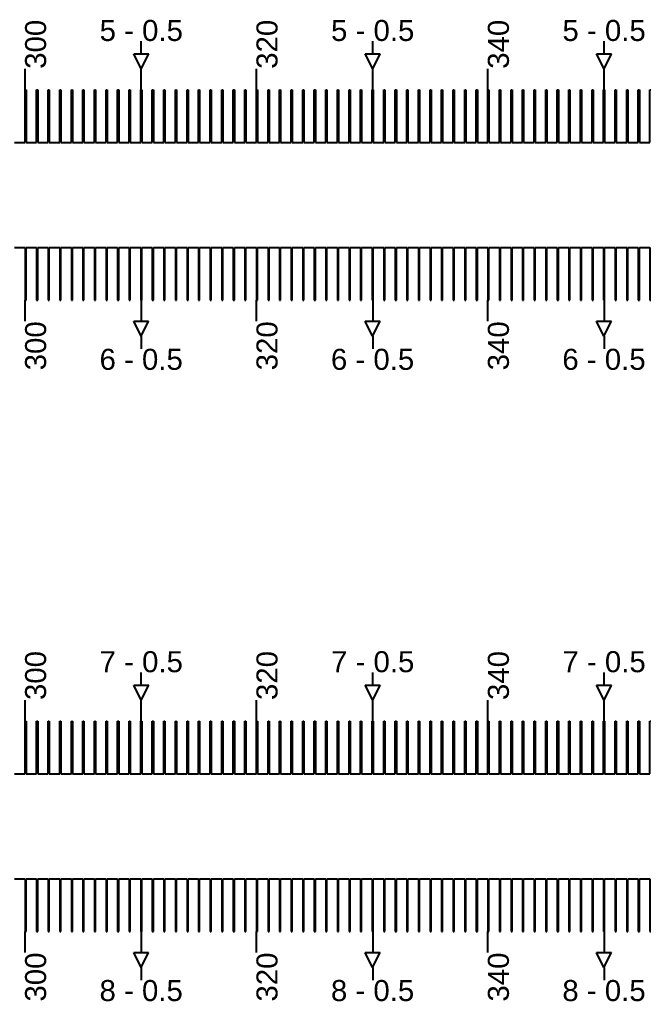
# Model space of a CAD drawing. Extents: x -119394 to 128420, y 74496 to 185496.
# Drawn here: x 42627.7 to 42927.5, y 112262.7 to 112729.2 of the extents above; entities that cross this region are included whole.
import ezdxf

# ---------------------------------------------------------------- set-up
doc = ezdxf.new("R2010")
doc.units = 13
doc.layers.add('CL - Label-1', color=120, linetype='Continuous')
doc.layers.add('CL - Label-2', color=132, linetype='Continuous')
doc.layers.add('CL - Sub-Micro', color=7, linetype='Continuous', true_color=0x47d1ff)
doc.styles.get("Standard").update_dxf_attribs({"font": 'arial.ttf'})

msp = doc.modelspace()

# ---------------------------------------------------------------- linework, layer by layer
for p, q in [((42685.54, 112712.94), (42685.54, 112718.94)), ((42795.54, 112712.94), (42795.54, 112718.94)), ((42905.54, 112712.94), (42905.54, 112718.94)), ((42630.29, 112695.86), (42630.29, 112705.86)), ((42685.54, 112695.86), (42685.54, 112705.86)), ((42740.29, 112695.86), (42740.29, 112705.86)), ((42795.54, 112695.86), (42795.54, 112705.86)), ((42850.29, 112695.86), (42850.29, 112705.86)), ((42905.54, 112695.86), (42905.54, 112705.86)), ((42630.29, 112585.86), (42630.29, 112595.86)), ((42685.54, 112595.86), (42685.54, 112585.86)), ((42740.29, 112585.86), (42740.29, 112595.86)), ((42795.54, 112595.86), (42795.54, 112585.86)), ((42850.29, 112585.86), (42850.29, 112595.86)), ((42905.54, 112595.86), (42905.54, 112585.86)), ((42685.54, 112578.79), (42685.54, 112572.79)), ((42795.54, 112578.79), (42795.54, 112572.79)), ((42905.54, 112578.79), (42905.54, 112572.79)), ((42685.54, 112412.94), (42685.54, 112418.94)), ((42795.54, 112412.94), (42795.54, 112418.94)), ((42905.54, 112412.94), (42905.54, 112418.94)), ((42630.29, 112395.86), (42630.29, 112405.86)), ((42685.54, 112395.86), (42685.54, 112405.86)), ((42740.29, 112395.86), (42740.29, 112405.86)), ((42795.54, 112395.86), (42795.54, 112405.86)), ((42850.29, 112395.86), (42850.29, 112405.86)), ((42905.54, 112395.86), (42905.54, 112405.86)), ((42630.29, 112285.86), (42630.29, 112295.86)), ((42685.54, 112295.86), (42685.54, 112285.86)), ((42740.29, 112285.86), (42740.29, 112295.86)), ((42795.54, 112295.86), (42795.54, 112285.86)), ((42850.29, 112285.86), (42850.29, 112295.86)), ((42905.54, 112295.86), (42905.54, 112285.86)), ((42685.54, 112278.79), (42685.54, 112272.79)), ((42795.54, 112278.79), (42795.54, 112272.79)), ((42905.54, 112278.79), (42905.54, 112272.79))]:
    msp.add_line(p, q)
at = {"layer": 'CL - Label-2'}
for p, q in [((42685.54, 112705.86), (42682, 112712.96)), ((42682, 112712.96), (42689.07, 112712.96)), ((42685.54, 112705.86), (42689.07, 112712.96)), ((42795.54, 112705.86), (42792, 112712.96)), ((42792, 112712.96), (42799.07, 112712.96)), ((42795.54, 112705.86), (42799.07, 112712.96)), ((42905.54, 112705.86), (42902, 112712.96)), ((42902, 112712.96), (42909.07, 112712.96)), ((42905.54, 112705.86), (42909.07, 112712.96)), ((42685.49, 112578.79), (42681.95, 112585.89)), ((42681.95, 112585.89), (42689.02, 112585.89)), ((42685.49, 112578.79), (42689.02, 112585.89)), ((42795.49, 112578.79), (42791.95, 112585.89)), ((42791.95, 112585.89), (42799.02, 112585.89)), ((42795.49, 112578.79), (42799.02, 112585.89)), ((42905.49, 112578.79), (42901.95, 112585.89)), ((42901.95, 112585.89), (42909.02, 112585.89)), ((42905.49, 112578.79), (42909.02, 112585.89)), ((42685.54, 112405.86), (42682, 112412.96)), ((42682, 112412.96), (42689.07, 112412.96)), ((42685.54, 112405.86), (42689.07, 112412.96)), ((42795.54, 112405.86), (42792, 112412.96)), ((42792, 112412.96), (42799.07, 112412.96)), ((42795.54, 112405.86), (42799.07, 112412.96)), ((42905.54, 112405.86), (42902, 112412.96)), ((42902, 112412.96), (42909.07, 112412.96)), ((42905.54, 112405.86), (42909.07, 112412.96)), ((42685.49, 112278.79), (42681.95, 112285.89)), ((42681.95, 112285.89), (42689.02, 112285.89)), ((42685.49, 112278.79), (42689.02, 112285.89)), ((42795.49, 112278.79), (42791.95, 112285.89)), ((42791.95, 112285.89), (42799.02, 112285.89)), ((42795.49, 112278.79), (42799.02, 112285.89)), ((42905.49, 112278.79), (42901.95, 112285.89)), ((42901.95, 112285.89), (42909.02, 112285.89)), ((42905.49, 112278.79), (42909.02, 112285.89))]:
    msp.add_line(p, q, dxfattribs=at)
at = {"layer": 'CL - Sub-Micro'}
for p, q in [((42630.29, 112670.86), (42630.29, 112695.86)), ((42630.29, 112695.86), (42630.79, 112695.86)), ((42630.79, 112695.86), (42630.79, 112670.86)), ((42635.79, 112670.86), (42635.79, 112695.86)), ((42635.79, 112695.86), (42636.29, 112695.86)), ((42636.29, 112695.86), (42636.29, 112670.86)), ((42641.29, 112670.86), (42641.29, 112695.86)), ((42641.29, 112695.86), (42641.79, 112695.86)), ((42641.79, 112695.86), (42641.79, 112670.86)), ((42646.79, 112670.86), (42646.79, 112695.86)), ((42646.79, 112695.86), (42647.29, 112695.86)), ((42647.29, 112695.86), (42647.29, 112670.86)), ((42652.29, 112670.86), (42652.29, 112695.86)), ((42652.29, 112695.86), (42652.79, 112695.86)), ((42652.79, 112695.86), (42652.79, 112670.86)), ((42657.79, 112670.86), (42657.79, 112695.86)), ((42657.79, 112695.86), (42658.29, 112695.86)), ((42658.29, 112695.86), (42658.29, 112670.86)), ((42663.29, 112670.86), (42663.29, 112695.86)), ((42663.29, 112695.86), (42663.79, 112695.86)), ((42663.79, 112695.86), (42663.79, 112670.86)), ((42668.79, 112670.86), (42668.79, 112695.86)), ((42668.79, 112695.86), (42669.29, 112695.86)), ((42669.29, 112695.86), (42669.29, 112670.86)), ((42674.29, 112670.86), (42674.29, 112695.86)), ((42674.29, 112695.86), (42674.79, 112695.86)), ((42674.79, 112695.86), (42674.79, 112670.86)), ((42679.79, 112670.86), (42679.79, 112695.86)), ((42679.79, 112695.86), (42680.29, 112695.86)), ((42680.29, 112695.86), (42680.29, 112670.86)), ((42685.29, 112670.86), (42685.29, 112695.86)), ((42685.29, 112695.86), (42685.79, 112695.86)), ((42685.79, 112695.86), (42685.79, 112670.86)), ((42690.79, 112670.86), (42690.79, 112695.86)), ((42690.79, 112695.86), (42691.29, 112695.86)), ((42691.29, 112695.86), (42691.29, 112670.86)), ((42696.29, 112670.86), (42696.29, 112695.86)), ((42696.29, 112695.86), (42696.79, 112695.86)), ((42696.79, 112695.86), (42696.79, 112670.86)), ((42701.79, 112670.86), (42701.79, 112695.86)), ((42701.79, 112695.86), (42702.29, 112695.86)), ((42702.29, 112695.86), (42702.29, 112670.86)), ((42707.29, 112670.86), (42707.29, 112695.86)), ((42707.29, 112695.86), (42707.79, 112695.86)), ((42707.79, 112695.86), (42707.79, 112670.86)), ((42712.79, 112670.86), (42712.79, 112695.86)), ((42712.79, 112695.86), (42713.29, 112695.86)), ((42713.29, 112695.86), (42713.29, 112670.86)), ((42718.29, 112670.86), (42718.29, 112695.86)), ((42718.29, 112695.86), (42718.79, 112695.86)), ((42718.79, 112695.86), (42718.79, 112670.86)), ((42723.79, 112670.86), (42723.79, 112695.86)), ((42723.79, 112695.86), (42724.29, 112695.86)), ((42724.29, 112695.86), (42724.29, 112670.86)), ((42729.29, 112670.86), (42729.29, 112695.86)), ((42729.29, 112695.86), (42729.79, 112695.86)), ((42729.79, 112695.86), (42729.79, 112670.86)), ((42734.79, 112670.86), (42734.79, 112695.86)), ((42734.79, 112695.86), (42735.29, 112695.86)), ((42735.29, 112695.86), (42735.29, 112670.86)), ((42740.29, 112670.86), (42740.29, 112695.86)), ((42740.29, 112695.86), (42740.79, 112695.86)), ((42740.79, 112695.86), (42740.79, 112670.86)), ((42745.79, 112670.86), (42745.79, 112695.86)), ((42745.79, 112695.86), (42746.29, 112695.86)), ((42746.29, 112695.86), (42746.29, 112670.86)), ((42751.29, 112670.86), (42751.29, 112695.86)), ((42751.29, 112695.86), (42751.79, 112695.86)), ((42751.79, 112695.86), (42751.79, 112670.86)), ((42756.79, 112670.86), (42756.79, 112695.86)), ((42756.79, 112695.86), (42757.29, 112695.86)), ((42757.29, 112695.86), (42757.29, 112670.86)), ((42762.29, 112670.86), (42762.29, 112695.86)), ((42762.29, 112695.86), (42762.79, 112695.86)), ((42762.79, 112695.86), (42762.79, 112670.86)), ((42767.79, 112670.86), (42767.79, 112695.86)), ((42767.79, 112695.86), (42768.29, 112695.86)), ((42768.29, 112695.86), (42768.29, 112670.86)), ((42773.29, 112670.86), (42773.29, 112695.86)), ((42773.29, 112695.86), (42773.79, 112695.86)), ((42773.79, 112695.86), (42773.79, 112670.86)), ((42778.79, 112670.86), (42778.79, 112695.86)), ((42778.79, 112695.86), (42779.29, 112695.86)), ((42779.29, 112695.86), (42779.29, 112670.86)), ((42784.29, 112670.86), (42784.29, 112695.86)), ((42784.29, 112695.86), (42784.79, 112695.86)), ((42784.79, 112695.86), (42784.79, 112670.86)), ((42789.79, 112670.86), (42789.79, 112695.86)), ((42789.79, 112695.86), (42790.29, 112695.86)), ((42790.29, 112695.86), (42790.29, 112670.86)), ((42795.29, 112670.86), (42795.29, 112695.86)), ((42795.29, 112695.86), (42795.79, 112695.86)), ((42795.79, 112695.86), (42795.79, 112670.86)), ((42800.79, 112670.86), (42800.79, 112695.86)), ((42800.79, 112695.86), (42801.29, 112695.86)), ((42801.29, 112695.86), (42801.29, 112670.86)), ((42806.29, 112670.86), (42806.29, 112695.86)), ((42806.29, 112695.86), (42806.79, 112695.86)), ((42806.79, 112695.86), (42806.79, 112670.86)), ((42811.79, 112670.86), (42811.79, 112695.86)), ((42811.79, 112695.86), (42812.29, 112695.86)), ((42812.29, 112695.86), (42812.29, 112670.86)), ((42817.29, 112670.86), (42817.29, 112695.86)), ((42817.29, 112695.86), (42817.79, 112695.86)), ((42817.79, 112695.86), (42817.79, 112670.86)), ((42822.79, 112670.86), (42822.79, 112695.86)), ((42822.79, 112695.86), (42823.29, 112695.86)), ((42823.29, 112695.86), (42823.29, 112670.86)), ((42828.29, 112670.86), (42828.29, 112695.86)), ((42828.29, 112695.86), (42828.79, 112695.86)), ((42828.79, 112695.86), (42828.79, 112670.86)), ((42833.79, 112670.86), (42833.79, 112695.86)), ((42833.79, 112695.86), (42834.29, 112695.86)), ((42834.29, 112695.86), (42834.29, 112670.86)), ((42839.29, 112670.86), (42839.29, 112695.86)), ((42839.29, 112695.86), (42839.79, 112695.86)), ((42839.79, 112695.86), (42839.79, 112670.86)), ((42844.79, 112670.86), (42844.79, 112695.86)), ((42844.79, 112695.86), (42845.29, 112695.86)), ((42845.29, 112695.86), (42845.29, 112670.86)), ((42850.29, 112670.86), (42850.29, 112695.86)), ((42850.29, 112695.86), (42850.79, 112695.86)), ((42850.79, 112695.86), (42850.79, 112670.86)), ((42855.79, 112670.86), (42855.79, 112695.86)), ((42855.79, 112695.86), (42856.29, 112695.86)), ((42856.29, 112695.86), (42856.29, 112670.86)), ((42861.29, 112670.86), (42861.29, 112695.86)), ((42861.29, 112695.86), (42861.79, 112695.86)), ((42861.79, 112695.86), (42861.79, 112670.86)), ((42866.79, 112670.86), (42866.79, 112695.86)), ((42866.79, 112695.86), (42867.29, 112695.86)), ((42867.29, 112695.86), (42867.29, 112670.86)), ((42872.29, 112670.86), (42872.29, 112695.86)), ((42872.29, 112695.86), (42872.79, 112695.86)), ((42872.79, 112695.86), (42872.79, 112670.86)), ((42877.79, 112670.86), (42877.79, 112695.86)), ((42877.79, 112695.86), (42878.29, 112695.86)), ((42878.29, 112695.86), (42878.29, 112670.86)), ((42883.29, 112670.86), (42883.29, 112695.86)), ((42883.29, 112695.86), (42883.79, 112695.86)), ((42883.79, 112695.86), (42883.79, 112670.86)), ((42888.79, 112670.86), (42888.79, 112695.86)), ((42888.79, 112695.86), (42889.29, 112695.86)), ((42889.29, 112695.86), (42889.29, 112670.86)), ((42894.29, 112670.86), (42894.29, 112695.86)), ((42894.29, 112695.86), (42894.79, 112695.86)), ((42894.79, 112695.86), (42894.79, 112670.86)), ((42899.79, 112670.86), (42899.79, 112695.86)), ((42899.79, 112695.86), (42900.29, 112695.86)), ((42900.29, 112695.86), (42900.29, 112670.86)), ((42905.29, 112670.86), (42905.29, 112695.86)), ((42905.29, 112695.86), (42905.79, 112695.86)), ((42905.79, 112695.86), (42905.79, 112670.86)), ((42910.79, 112670.86), (42910.79, 112695.86)), ((42910.79, 112695.86), (42911.29, 112695.86)), ((42911.29, 112695.86), (42911.29, 112670.86)), ((42916.29, 112670.86), (42916.29, 112695.86)), ((42916.29, 112695.86), (42916.79, 112695.86)), ((42916.79, 112695.86), (42916.79, 112670.86)), ((42921.79, 112670.86), (42921.79, 112695.86)), ((42921.79, 112695.86), (42922.29, 112695.86)), ((42922.29, 112695.86), (42922.29, 112670.86)), ((42927.29, 112670.86), (42927.29, 112695.86)), ((42927.29, 112695.86), (42927.79, 112695.86)), ((42625.29, 112670.86), (42630.29, 112670.86)), ((42630.79, 112670.86), (42635.79, 112670.86)), ((42636.29, 112670.86), (42641.29, 112670.86)), ((42641.79, 112670.86), (42646.79, 112670.86)), ((42647.29, 112670.86), (42652.29, 112670.86)), ((42652.79, 112670.86), (42657.79, 112670.86)), ((42658.29, 112670.86), (42663.29, 112670.86)), ((42663.79, 112670.86), (42668.79, 112670.86)), ((42669.29, 112670.86), (42674.29, 112670.86)), ((42674.79, 112670.86), (42679.79, 112670.86)), ((42680.29, 112670.86), (42685.29, 112670.86)), ((42685.79, 112670.86), (42690.79, 112670.86)), ((42691.29, 112670.86), (42696.29, 112670.86)), ((42696.79, 112670.86), (42701.79, 112670.86)), ((42702.29, 112670.86), (42707.29, 112670.86)), ((42707.79, 112670.86), (42712.79, 112670.86)), ((42713.29, 112670.86), (42718.29, 112670.86)), ((42718.79, 112670.86), (42723.79, 112670.86)), ((42724.29, 112670.86), (42729.29, 112670.86)), ((42729.79, 112670.86), (42734.79, 112670.86)), ((42735.29, 112670.86), (42740.29, 112670.86)), ((42740.79, 112670.86), (42745.79, 112670.86)), ((42746.29, 112670.86), (42751.29, 112670.86)), ((42751.79, 112670.86), (42756.79, 112670.86)), ((42757.29, 112670.86), (42762.29, 112670.86)), ((42762.79, 112670.86), (42767.79, 112670.86)), ((42768.29, 112670.86), (42773.29, 112670.86)), ((42773.79, 112670.86), (42778.79, 112670.86)), ((42779.29, 112670.86), (42784.29, 112670.86)), ((42784.79, 112670.86), (42789.79, 112670.86)), ((42790.29, 112670.86), (42795.29, 112670.86)), ((42795.79, 112670.86), (42800.79, 112670.86)), ((42801.29, 112670.86), (42806.29, 112670.86)), ((42806.79, 112670.86), (42811.79, 112670.86)), ((42812.29, 112670.86), (42817.29, 112670.86)), ((42817.79, 112670.86), (42822.79, 112670.86)), ((42823.29, 112670.86), (42828.29, 112670.86)), ((42828.79, 112670.86), (42833.79, 112670.86)), ((42834.29, 112670.86), (42839.29, 112670.86)), ((42839.79, 112670.86), (42844.79, 112670.86)), ((42845.29, 112670.86), (42850.29, 112670.86)), ((42850.79, 112670.86), (42855.79, 112670.86)), ((42856.29, 112670.86), (42861.29, 112670.86)), ((42861.79, 112670.86), (42866.79, 112670.86)), ((42867.29, 112670.86), (42872.29, 112670.86)), ((42872.79, 112670.86), (42877.79, 112670.86)), ((42878.29, 112670.86), (42883.29, 112670.86)), ((42883.79, 112670.86), (42888.79, 112670.86)), ((42889.29, 112670.86), (42894.29, 112670.86)), ((42894.79, 112670.86), (42899.79, 112670.86)), ((42900.29, 112670.86), (42905.29, 112670.86)), ((42905.79, 112670.86), (42910.79, 112670.86)), ((42911.29, 112670.86), (42916.29, 112670.86)), ((42916.79, 112670.86), (42921.79, 112670.86)), ((42922.29, 112670.86), (42927.29, 112670.86)), ((42625.29, 112620.86), (42630.29, 112620.86)), ((42630.29, 112620.86), (42630.29, 112595.86)), ((42630.79, 112595.86), (42630.79, 112620.86)), ((42630.79, 112620.86), (42635.79, 112620.86)), ((42635.79, 112620.86), (42635.79, 112595.86)), ((42636.29, 112595.86), (42636.29, 112620.86)), ((42636.29, 112620.86), (42641.29, 112620.86)), ((42641.29, 112620.86), (42641.29, 112595.86)), ((42641.79, 112595.86), (42641.79, 112620.86)), ((42641.79, 112620.86), (42646.79, 112620.86)), ((42646.79, 112620.86), (42646.79, 112595.86)), ((42647.29, 112595.86), (42647.29, 112620.86)), ((42647.29, 112620.86), (42652.29, 112620.86)), ((42652.29, 112620.86), (42652.29, 112595.86)), ((42652.79, 112595.86), (42652.79, 112620.86)), ((42652.79, 112620.86), (42657.79, 112620.86)), ((42657.79, 112620.86), (42657.79, 112595.86)), ((42658.29, 112595.86), (42658.29, 112620.86)), ((42658.29, 112620.86), (42663.29, 112620.86)), ((42663.29, 112620.86), (42663.29, 112595.86)), ((42663.79, 112595.86), (42663.79, 112620.86)), ((42663.79, 112620.86), (42668.79, 112620.86)), ((42668.79, 112620.86), (42668.79, 112595.86)), ((42669.29, 112595.86), (42669.29, 112620.86)), ((42669.29, 112620.86), (42674.29, 112620.86)), ((42674.29, 112620.86), (42674.29, 112595.86)), ((42674.79, 112595.86), (42674.79, 112620.86)), ((42674.79, 112620.86), (42679.79, 112620.86)), ((42679.79, 112620.86), (42679.79, 112595.86)), ((42680.29, 112595.86), (42680.29, 112620.86)), ((42680.29, 112620.86), (42685.29, 112620.86)), ((42685.29, 112620.86), (42685.29, 112595.86)), ((42685.79, 112595.86), (42685.79, 112620.86)), ((42685.79, 112620.86), (42690.79, 112620.86)), ((42690.79, 112620.86), (42690.79, 112595.86)), ((42691.29, 112595.86), (42691.29, 112620.86)), ((42691.29, 112620.86), (42696.29, 112620.86)), ((42696.29, 112620.86), (42696.29, 112595.86)), ((42696.79, 112595.86), (42696.79, 112620.86)), ((42696.79, 112620.86), (42701.79, 112620.86)), ((42701.79, 112620.86), (42701.79, 112595.86)), ((42702.29, 112595.86), (42702.29, 112620.86)), ((42702.29, 112620.86), (42707.29, 112620.86)), ((42707.29, 112620.86), (42707.29, 112595.86)), ((42707.79, 112595.86), (42707.79, 112620.86)), ((42707.79, 112620.86), (42712.79, 112620.86)), ((42712.79, 112620.86), (42712.79, 112595.86)), ((42713.29, 112595.86), (42713.29, 112620.86)), ((42713.29, 112620.86), (42718.29, 112620.86)), ((42718.29, 112620.86), (42718.29, 112595.86)), ((42718.79, 112595.86), (42718.79, 112620.86)), ((42718.79, 112620.86), (42723.79, 112620.86)), ((42723.79, 112620.86), (42723.79, 112595.86)), ((42724.29, 112595.86), (42724.29, 112620.86)), ((42724.29, 112620.86), (42729.29, 112620.86)), ((42729.29, 112620.86), (42729.29, 112595.86)), ((42729.79, 112595.86), (42729.79, 112620.86)), ((42729.79, 112620.86), (42734.79, 112620.86)), ((42734.79, 112620.86), (42734.79, 112595.86)), ((42735.29, 112595.86), (42735.29, 112620.86)), ((42735.29, 112620.86), (42740.29, 112620.86)), ((42740.29, 112620.86), (42740.29, 112595.86)), ((42740.79, 112595.86), (42740.79, 112620.86)), ((42740.79, 112620.86), (42745.79, 112620.86)), ((42745.79, 112620.86), (42745.79, 112595.86)), ((42746.29, 112595.86), (42746.29, 112620.86)), ((42746.29, 112620.86), (42751.29, 112620.86)), ((42751.29, 112620.86), (42751.29, 112595.86)), ((42751.79, 112595.86), (42751.79, 112620.86)), ((42751.79, 112620.86), (42756.79, 112620.86)), ((42756.79, 112620.86), (42756.79, 112595.86)), ((42757.29, 112595.86), (42757.29, 112620.86)), ((42757.29, 112620.86), (42762.29, 112620.86)), ((42762.29, 112620.86), (42762.29, 112595.86)), ((42762.79, 112595.86), (42762.79, 112620.86)), ((42762.79, 112620.86), (42767.79, 112620.86)), ((42767.79, 112620.86), (42767.79, 112595.86)), ((42768.29, 112595.86), (42768.29, 112620.86)), ((42768.29, 112620.86), (42773.29, 112620.86)), ((42773.29, 112620.86), (42773.29, 112595.86)), ((42773.79, 112595.86), (42773.79, 112620.86)), ((42773.79, 112620.86), (42778.79, 112620.86)), ((42778.79, 112620.86), (42778.79, 112595.86)), ((42779.29, 112595.86), (42779.29, 112620.86)), ((42779.29, 112620.86), (42784.29, 112620.86)), ((42784.29, 112620.86), (42784.29, 112595.86)), ((42784.79, 112595.86), (42784.79, 112620.86)), ((42784.79, 112620.86), (42789.79, 112620.86)), ((42789.79, 112620.86), (42789.79, 112595.86)), ((42790.29, 112595.86), (42790.29, 112620.86)), ((42790.29, 112620.86), (42795.29, 112620.86)), ((42795.29, 112620.86), (42795.29, 112595.86)), ((42795.79, 112595.86), (42795.79, 112620.86)), ((42795.79, 112620.86), (42800.79, 112620.86)), ((42800.79, 112620.86), (42800.79, 112595.86)), ((42801.29, 112595.86), (42801.29, 112620.86)), ((42801.29, 112620.86), (42806.29, 112620.86)), ((42806.29, 112620.86), (42806.29, 112595.86)), ((42806.79, 112595.86), (42806.79, 112620.86)), ((42806.79, 112620.86), (42811.79, 112620.86)), ((42811.79, 112620.86), (42811.79, 112595.86)), ((42812.29, 112595.86), (42812.29, 112620.86)), ((42812.29, 112620.86), (42817.29, 112620.86)), ((42817.29, 112620.86), (42817.29, 112595.86)), ((42817.79, 112595.86), (42817.79, 112620.86)), ((42817.79, 112620.86), (42822.79, 112620.86)), ((42822.79, 112620.86), (42822.79, 112595.86)), ((42823.29, 112595.86), (42823.29, 112620.86)), ((42823.29, 112620.86), (42828.29, 112620.86)), ((42828.29, 112620.86), (42828.29, 112595.86)), ((42828.79, 112595.86), (42828.79, 112620.86)), ((42828.79, 112620.86), (42833.79, 112620.86)), ((42833.79, 112620.86), (42833.79, 112595.86)), ((42834.29, 112595.86), (42834.29, 112620.86)), ((42834.29, 112620.86), (42839.29, 112620.86)), ((42839.29, 112620.86), (42839.29, 112595.86)), ((42839.79, 112595.86), (42839.79, 112620.86)), ((42839.79, 112620.86), (42844.79, 112620.86)), ((42844.79, 112620.86), (42844.79, 112595.86)), ((42845.29, 112595.86), (42845.29, 112620.86)), ((42845.29, 112620.86), (42850.29, 112620.86)), ((42850.29, 112620.86), (42850.29, 112595.86)), ((42850.79, 112595.86), (42850.79, 112620.86)), ((42850.79, 112620.86), (42855.79, 112620.86)), ((42855.79, 112620.86), (42855.79, 112595.86)), ((42856.29, 112595.86), (42856.29, 112620.86)), ((42856.29, 112620.86), (42861.29, 112620.86)), ((42861.29, 112620.86), (42861.29, 112595.86)), ((42861.79, 112595.86), (42861.79, 112620.86)), ((42861.79, 112620.86), (42866.79, 112620.86)), ((42866.79, 112620.86), (42866.79, 112595.86)), ((42867.29, 112595.86), (42867.29, 112620.86)), ((42867.29, 112620.86), (42872.29, 112620.86)), ((42872.29, 112620.86), (42872.29, 112595.86)), ((42872.79, 112595.86), (42872.79, 112620.86)), ((42872.79, 112620.86), (42877.79, 112620.86)), ((42877.79, 112620.86), (42877.79, 112595.86)), ((42878.29, 112595.86), (42878.29, 112620.86)), ((42878.29, 112620.86), (42883.29, 112620.86)), ((42883.29, 112620.86), (42883.29, 112595.86)), ((42883.79, 112595.86), (42883.79, 112620.86)), ((42883.79, 112620.86), (42888.79, 112620.86)), ((42888.79, 112620.86), (42888.79, 112595.86)), ((42889.29, 112595.86), (42889.29, 112620.86)), ((42889.29, 112620.86), (42894.29, 112620.86)), ((42894.29, 112620.86), (42894.29, 112595.86)), ((42894.79, 112595.86), (42894.79, 112620.86)), ((42894.79, 112620.86), (42899.79, 112620.86)), ((42899.79, 112620.86), (42899.79, 112595.86)), ((42900.29, 112595.86), (42900.29, 112620.86)), ((42900.29, 112620.86), (42905.29, 112620.86)), ((42905.29, 112620.86), (42905.29, 112595.86)), ((42905.79, 112595.86), (42905.79, 112620.86)), ((42905.79, 112620.86), (42910.79, 112620.86)), ((42910.79, 112620.86), (42910.79, 112595.86)), ((42911.29, 112595.86), (42911.29, 112620.86)), ((42911.29, 112620.86), (42916.29, 112620.86)), ((42916.29, 112620.86), (42916.29, 112595.86)), ((42916.79, 112595.86), (42916.79, 112620.86)), ((42916.79, 112620.86), (42921.79, 112620.86)), ((42921.79, 112620.86), (42921.79, 112595.86)), ((42922.29, 112595.86), (42922.29, 112620.86)), ((42922.29, 112620.86), (42927.29, 112620.86)), ((42927.29, 112620.86), (42927.29, 112595.86)), ((42630.29, 112595.86), (42630.79, 112595.86)), ((42635.79, 112595.86), (42636.29, 112595.86)), ((42641.29, 112595.86), (42641.79, 112595.86)), ((42646.79, 112595.86), (42647.29, 112595.86)), ((42652.29, 112595.86), (42652.79, 112595.86)), ((42657.79, 112595.86), (42658.29, 112595.86)), ((42663.29, 112595.86), (42663.79, 112595.86)), ((42668.79, 112595.86), (42669.29, 112595.86)), ((42674.29, 112595.86), (42674.79, 112595.86)), ((42679.79, 112595.86), (42680.29, 112595.86)), ((42685.29, 112595.86), (42685.79, 112595.86)), ((42690.79, 112595.86), (42691.29, 112595.86)), ((42696.29, 112595.86), (42696.79, 112595.86)), ((42701.79, 112595.86), (42702.29, 112595.86)), ((42707.29, 112595.86), (42707.79, 112595.86)), ((42712.79, 112595.86), (42713.29, 112595.86)), ((42718.29, 112595.86), (42718.79, 112595.86)), ((42723.79, 112595.86), (42724.29, 112595.86)), ((42729.29, 112595.86), (42729.79, 112595.86)), ((42734.79, 112595.86), (42735.29, 112595.86)), ((42740.29, 112595.86), (42740.79, 112595.86)), ((42745.79, 112595.86), (42746.29, 112595.86)), ((42751.29, 112595.86), (42751.79, 112595.86)), ((42756.79, 112595.86), (42757.29, 112595.86)), ((42762.29, 112595.86), (42762.79, 112595.86)), ((42767.79, 112595.86), (42768.29, 112595.86)), ((42773.29, 112595.86), (42773.79, 112595.86)), ((42778.79, 112595.86), (42779.29, 112595.86)), ((42784.29, 112595.86), (42784.79, 112595.86)), ((42789.79, 112595.86), (42790.29, 112595.86)), ((42795.29, 112595.86), (42795.79, 112595.86)), ((42800.79, 112595.86), (42801.29, 112595.86)), ((42806.29, 112595.86), (42806.79, 112595.86)), ((42811.79, 112595.86), (42812.29, 112595.86)), ((42817.29, 112595.86), (42817.79, 112595.86)), ((42822.79, 112595.86), (42823.29, 112595.86)), ((42828.29, 112595.86), (42828.79, 112595.86)), ((42833.79, 112595.86), (42834.29, 112595.86)), ((42839.29, 112595.86), (42839.79, 112595.86)), ((42844.79, 112595.86), (42845.29, 112595.86)), ((42850.29, 112595.86), (42850.79, 112595.86)), ((42855.79, 112595.86), (42856.29, 112595.86)), ((42861.29, 112595.86), (42861.79, 112595.86)), ((42866.79, 112595.86), (42867.29, 112595.86)), ((42872.29, 112595.86), (42872.79, 112595.86)), ((42877.79, 112595.86), (42878.29, 112595.86)), ((42883.29, 112595.86), (42883.79, 112595.86)), ((42888.79, 112595.86), (42889.29, 112595.86)), ((42894.29, 112595.86), (42894.79, 112595.86)), ((42899.79, 112595.86), (42900.29, 112595.86)), ((42905.29, 112595.86), (42905.79, 112595.86)), ((42910.79, 112595.86), (42911.29, 112595.86)), ((42916.29, 112595.86), (42916.79, 112595.86)), ((42921.79, 112595.86), (42922.29, 112595.86)), ((42927.29, 112595.86), (42927.79, 112595.86)), ((42630.29, 112370.86), (42630.29, 112395.86)), ((42630.29, 112395.86), (42630.79, 112395.86)), ((42630.79, 112395.86), (42630.79, 112370.86)), ((42635.79, 112370.86), (42635.79, 112395.86)), ((42635.79, 112395.86), (42636.29, 112395.86)), ((42636.29, 112395.86), (42636.29, 112370.86)), ((42641.29, 112370.86), (42641.29, 112395.86)), ((42641.29, 112395.86), (42641.79, 112395.86)), ((42641.79, 112395.86), (42641.79, 112370.86)), ((42646.79, 112370.86), (42646.79, 112395.86)), ((42646.79, 112395.86), (42647.29, 112395.86)), ((42647.29, 112395.86), (42647.29, 112370.86)), ((42652.29, 112370.86), (42652.29, 112395.86)), ((42652.29, 112395.86), (42652.79, 112395.86)), ((42652.79, 112395.86), (42652.79, 112370.86)), ((42657.79, 112370.86), (42657.79, 112395.86)), ((42657.79, 112395.86), (42658.29, 112395.86)), ((42658.29, 112395.86), (42658.29, 112370.86)), ((42663.29, 112370.86), (42663.29, 112395.86)), ((42663.29, 112395.86), (42663.79, 112395.86)), ((42663.79, 112395.86), (42663.79, 112370.86)), ((42668.79, 112370.86), (42668.79, 112395.86)), ((42668.79, 112395.86), (42669.29, 112395.86)), ((42669.29, 112395.86), (42669.29, 112370.86)), ((42674.29, 112370.86), (42674.29, 112395.86)), ((42674.29, 112395.86), (42674.79, 112395.86)), ((42674.79, 112395.86), (42674.79, 112370.86)), ((42679.79, 112370.86), (42679.79, 112395.86)), ((42679.79, 112395.86), (42680.29, 112395.86)), ((42680.29, 112395.86), (42680.29, 112370.86)), ((42685.29, 112370.86), (42685.29, 112395.86)), ((42685.29, 112395.86), (42685.79, 112395.86)), ((42685.79, 112395.86), (42685.79, 112370.86)), ((42690.79, 112370.86), (42690.79, 112395.86)), ((42690.79, 112395.86), (42691.29, 112395.86)), ((42691.29, 112395.86), (42691.29, 112370.86)), ((42696.29, 112370.86), (42696.29, 112395.86)), ((42696.29, 112395.86), (42696.79, 112395.86)), ((42696.79, 112395.86), (42696.79, 112370.86)), ((42701.79, 112370.86), (42701.79, 112395.86)), ((42701.79, 112395.86), (42702.29, 112395.86)), ((42702.29, 112395.86), (42702.29, 112370.86)), ((42707.29, 112370.86), (42707.29, 112395.86)), ((42707.29, 112395.86), (42707.79, 112395.86)), ((42707.79, 112395.86), (42707.79, 112370.86)), ((42712.79, 112370.86), (42712.79, 112395.86)), ((42712.79, 112395.86), (42713.29, 112395.86)), ((42713.29, 112395.86), (42713.29, 112370.86)), ((42718.29, 112370.86), (42718.29, 112395.86)), ((42718.29, 112395.86), (42718.79, 112395.86)), ((42718.79, 112395.86), (42718.79, 112370.86)), ((42723.79, 112370.86), (42723.79, 112395.86)), ((42723.79, 112395.86), (42724.29, 112395.86)), ((42724.29, 112395.86), (42724.29, 112370.86)), ((42729.29, 112370.86), (42729.29, 112395.86)), ((42729.29, 112395.86), (42729.79, 112395.86)), ((42729.79, 112395.86), (42729.79, 112370.86)), ((42734.79, 112370.86), (42734.79, 112395.86)), ((42734.79, 112395.86), (42735.29, 112395.86)), ((42735.29, 112395.86), (42735.29, 112370.86)), ((42740.29, 112370.86), (42740.29, 112395.86)), ((42740.29, 112395.86), (42740.79, 112395.86)), ((42740.79, 112395.86), (42740.79, 112370.86)), ((42745.79, 112370.86), (42745.79, 112395.86)), ((42745.79, 112395.86), (42746.29, 112395.86)), ((42746.29, 112395.86), (42746.29, 112370.86)), ((42751.29, 112370.86), (42751.29, 112395.86)), ((42751.29, 112395.86), (42751.79, 112395.86)), ((42751.79, 112395.86), (42751.79, 112370.86)), ((42756.79, 112370.86), (42756.79, 112395.86)), ((42756.79, 112395.86), (42757.29, 112395.86)), ((42757.29, 112395.86), (42757.29, 112370.86)), ((42762.29, 112370.86), (42762.29, 112395.86)), ((42762.29, 112395.86), (42762.79, 112395.86)), ((42762.79, 112395.86), (42762.79, 112370.86)), ((42767.79, 112370.86), (42767.79, 112395.86)), ((42767.79, 112395.86), (42768.29, 112395.86)), ((42768.29, 112395.86), (42768.29, 112370.86)), ((42773.29, 112370.86), (42773.29, 112395.86)), ((42773.29, 112395.86), (42773.79, 112395.86)), ((42773.79, 112395.86), (42773.79, 112370.86)), ((42778.79, 112370.86), (42778.79, 112395.86)), ((42778.79, 112395.86), (42779.29, 112395.86)), ((42779.29, 112395.86), (42779.29, 112370.86)), ((42784.29, 112370.86), (42784.29, 112395.86)), ((42784.29, 112395.86), (42784.79, 112395.86)), ((42784.79, 112395.86), (42784.79, 112370.86)), ((42789.79, 112370.86), (42789.79, 112395.86)), ((42789.79, 112395.86), (42790.29, 112395.86)), ((42790.29, 112395.86), (42790.29, 112370.86)), ((42795.29, 112370.86), (42795.29, 112395.86)), ((42795.29, 112395.86), (42795.79, 112395.86)), ((42795.79, 112395.86), (42795.79, 112370.86)), ((42800.79, 112370.86), (42800.79, 112395.86)), ((42800.79, 112395.86), (42801.29, 112395.86)), ((42801.29, 112395.86), (42801.29, 112370.86)), ((42806.29, 112370.86), (42806.29, 112395.86)), ((42806.29, 112395.86), (42806.79, 112395.86)), ((42806.79, 112395.86), (42806.79, 112370.86)), ((42811.79, 112370.86), (42811.79, 112395.86)), ((42811.79, 112395.86), (42812.29, 112395.86)), ((42812.29, 112395.86), (42812.29, 112370.86)), ((42817.29, 112370.86), (42817.29, 112395.86)), ((42817.29, 112395.86), (42817.79, 112395.86)), ((42817.79, 112395.86), (42817.79, 112370.86)), ((42822.79, 112370.86), (42822.79, 112395.86)), ((42822.79, 112395.86), (42823.29, 112395.86)), ((42823.29, 112395.86), (42823.29, 112370.86)), ((42828.29, 112370.86), (42828.29, 112395.86)), ((42828.29, 112395.86), (42828.79, 112395.86)), ((42828.79, 112395.86), (42828.79, 112370.86)), ((42833.79, 112370.86), (42833.79, 112395.86)), ((42833.79, 112395.86), (42834.29, 112395.86)), ((42834.29, 112395.86), (42834.29, 112370.86)), ((42839.29, 112370.86), (42839.29, 112395.86)), ((42839.29, 112395.86), (42839.79, 112395.86)), ((42839.79, 112395.86), (42839.79, 112370.86)), ((42844.79, 112370.86), (42844.79, 112395.86)), ((42844.79, 112395.86), (42845.29, 112395.86)), ((42845.29, 112395.86), (42845.29, 112370.86)), ((42850.29, 112370.86), (42850.29, 112395.86)), ((42850.29, 112395.86), (42850.79, 112395.86)), ((42850.79, 112395.86), (42850.79, 112370.86)), ((42855.79, 112370.86), (42855.79, 112395.86)), ((42855.79, 112395.86), (42856.29, 112395.86)), ((42856.29, 112395.86), (42856.29, 112370.86)), ((42861.29, 112370.86), (42861.29, 112395.86)), ((42861.29, 112395.86), (42861.79, 112395.86)), ((42861.79, 112395.86), (42861.79, 112370.86)), ((42866.79, 112370.86), (42866.79, 112395.86)), ((42866.79, 112395.86), (42867.29, 112395.86)), ((42867.29, 112395.86), (42867.29, 112370.86)), ((42872.29, 112370.86), (42872.29, 112395.86)), ((42872.29, 112395.86), (42872.79, 112395.86)), ((42872.79, 112395.86), (42872.79, 112370.86)), ((42877.79, 112370.86), (42877.79, 112395.86)), ((42877.79, 112395.86), (42878.29, 112395.86)), ((42878.29, 112395.86), (42878.29, 112370.86)), ((42883.29, 112370.86), (42883.29, 112395.86)), ((42883.29, 112395.86), (42883.79, 112395.86)), ((42883.79, 112395.86), (42883.79, 112370.86)), ((42888.79, 112370.86), (42888.79, 112395.86)), ((42888.79, 112395.86), (42889.29, 112395.86)), ((42889.29, 112395.86), (42889.29, 112370.86)), ((42894.29, 112370.86), (42894.29, 112395.86)), ((42894.29, 112395.86), (42894.79, 112395.86)), ((42894.79, 112395.86), (42894.79, 112370.86)), ((42899.79, 112370.86), (42899.79, 112395.86)), ((42899.79, 112395.86), (42900.29, 112395.86)), ((42900.29, 112395.86), (42900.29, 112370.86)), ((42905.29, 112370.86), (42905.29, 112395.86)), ((42905.29, 112395.86), (42905.79, 112395.86)), ((42905.79, 112395.86), (42905.79, 112370.86)), ((42910.79, 112370.86), (42910.79, 112395.86)), ((42910.79, 112395.86), (42911.29, 112395.86)), ((42911.29, 112395.86), (42911.29, 112370.86)), ((42916.29, 112370.86), (42916.29, 112395.86)), ((42916.29, 112395.86), (42916.79, 112395.86)), ((42916.79, 112395.86), (42916.79, 112370.86)), ((42921.79, 112370.86), (42921.79, 112395.86)), ((42921.79, 112395.86), (42922.29, 112395.86)), ((42922.29, 112395.86), (42922.29, 112370.86)), ((42927.29, 112370.86), (42927.29, 112395.86)), ((42927.29, 112395.86), (42927.79, 112395.86)), ((42625.29, 112370.86), (42630.29, 112370.86)), ((42630.79, 112370.86), (42635.79, 112370.86)), ((42636.29, 112370.86), (42641.29, 112370.86)), ((42641.79, 112370.86), (42646.79, 112370.86)), ((42647.29, 112370.86), (42652.29, 112370.86)), ((42652.79, 112370.86), (42657.79, 112370.86)), ((42658.29, 112370.86), (42663.29, 112370.86)), ((42663.79, 112370.86), (42668.79, 112370.86)), ((42669.29, 112370.86), (42674.29, 112370.86)), ((42674.79, 112370.86), (42679.79, 112370.86)), ((42680.29, 112370.86), (42685.29, 112370.86)), ((42685.79, 112370.86), (42690.79, 112370.86)), ((42691.29, 112370.86), (42696.29, 112370.86)), ((42696.79, 112370.86), (42701.79, 112370.86)), ((42702.29, 112370.86), (42707.29, 112370.86)), ((42707.79, 112370.86), (42712.79, 112370.86)), ((42713.29, 112370.86), (42718.29, 112370.86)), ((42718.79, 112370.86), (42723.79, 112370.86)), ((42724.29, 112370.86), (42729.29, 112370.86)), ((42729.79, 112370.86), (42734.79, 112370.86)), ((42735.29, 112370.86), (42740.29, 112370.86)), ((42740.79, 112370.86), (42745.79, 112370.86)), ((42746.29, 112370.86), (42751.29, 112370.86)), ((42751.79, 112370.86), (42756.79, 112370.86)), ((42757.29, 112370.86), (42762.29, 112370.86)), ((42762.79, 112370.86), (42767.79, 112370.86)), ((42768.29, 112370.86), (42773.29, 112370.86)), ((42773.79, 112370.86), (42778.79, 112370.86)), ((42779.29, 112370.86), (42784.29, 112370.86)), ((42784.79, 112370.86), (42789.79, 112370.86)), ((42790.29, 112370.86), (42795.29, 112370.86)), ((42795.79, 112370.86), (42800.79, 112370.86)), ((42801.29, 112370.86), (42806.29, 112370.86)), ((42806.79, 112370.86), (42811.79, 112370.86)), ((42812.29, 112370.86), (42817.29, 112370.86)), ((42817.79, 112370.86), (42822.79, 112370.86)), ((42823.29, 112370.86), (42828.29, 112370.86)), ((42828.79, 112370.86), (42833.79, 112370.86)), ((42834.29, 112370.86), (42839.29, 112370.86)), ((42839.79, 112370.86), (42844.79, 112370.86)), ((42845.29, 112370.86), (42850.29, 112370.86)), ((42850.79, 112370.86), (42855.79, 112370.86)), ((42856.29, 112370.86), (42861.29, 112370.86)), ((42861.79, 112370.86), (42866.79, 112370.86)), ((42867.29, 112370.86), (42872.29, 112370.86)), ((42872.79, 112370.86), (42877.79, 112370.86)), ((42878.29, 112370.86), (42883.29, 112370.86)), ((42883.79, 112370.86), (42888.79, 112370.86)), ((42889.29, 112370.86), (42894.29, 112370.86)), ((42894.79, 112370.86), (42899.79, 112370.86)), ((42900.29, 112370.86), (42905.29, 112370.86)), ((42905.79, 112370.86), (42910.79, 112370.86)), ((42911.29, 112370.86), (42916.29, 112370.86)), ((42916.79, 112370.86), (42921.79, 112370.86)), ((42922.29, 112370.86), (42927.29, 112370.86)), ((42625.29, 112320.86), (42630.29, 112320.86)), ((42630.29, 112320.86), (42630.29, 112295.86)), ((42630.79, 112295.86), (42630.79, 112320.86)), ((42630.79, 112320.86), (42635.79, 112320.86)), ((42635.79, 112320.86), (42635.79, 112295.86)), ((42636.29, 112295.86), (42636.29, 112320.86)), ((42636.29, 112320.86), (42641.29, 112320.86)), ((42641.29, 112320.86), (42641.29, 112295.86)), ((42641.79, 112295.86), (42641.79, 112320.86)), ((42641.79, 112320.86), (42646.79, 112320.86)), ((42646.79, 112320.86), (42646.79, 112295.86)), ((42647.29, 112295.86), (42647.29, 112320.86)), ((42647.29, 112320.86), (42652.29, 112320.86)), ((42652.29, 112320.86), (42652.29, 112295.86)), ((42652.79, 112295.86), (42652.79, 112320.86)), ((42652.79, 112320.86), (42657.79, 112320.86)), ((42657.79, 112320.86), (42657.79, 112295.86)), ((42658.29, 112295.86), (42658.29, 112320.86)), ((42658.29, 112320.86), (42663.29, 112320.86)), ((42663.29, 112320.86), (42663.29, 112295.86)), ((42663.79, 112295.86), (42663.79, 112320.86)), ((42663.79, 112320.86), (42668.79, 112320.86)), ((42668.79, 112320.86), (42668.79, 112295.86)), ((42669.29, 112295.86), (42669.29, 112320.86)), ((42669.29, 112320.86), (42674.29, 112320.86)), ((42674.29, 112320.86), (42674.29, 112295.86)), ((42674.79, 112295.86), (42674.79, 112320.86)), ((42674.79, 112320.86), (42679.79, 112320.86)), ((42679.79, 112320.86), (42679.79, 112295.86)), ((42680.29, 112295.86), (42680.29, 112320.86)), ((42680.29, 112320.86), (42685.29, 112320.86)), ((42685.29, 112320.86), (42685.29, 112295.86)), ((42685.79, 112295.86), (42685.79, 112320.86)), ((42685.79, 112320.86), (42690.79, 112320.86)), ((42690.79, 112320.86), (42690.79, 112295.86)), ((42691.29, 112295.86), (42691.29, 112320.86)), ((42691.29, 112320.86), (42696.29, 112320.86)), ((42696.29, 112320.86), (42696.29, 112295.86)), ((42696.79, 112295.86), (42696.79, 112320.86)), ((42696.79, 112320.86), (42701.79, 112320.86)), ((42701.79, 112320.86), (42701.79, 112295.86)), ((42702.29, 112295.86), (42702.29, 112320.86)), ((42702.29, 112320.86), (42707.29, 112320.86)), ((42707.29, 112320.86), (42707.29, 112295.86)), ((42707.79, 112295.86), (42707.79, 112320.86)), ((42707.79, 112320.86), (42712.79, 112320.86)), ((42712.79, 112320.86), (42712.79, 112295.86)), ((42713.29, 112295.86), (42713.29, 112320.86)), ((42713.29, 112320.86), (42718.29, 112320.86)), ((42718.29, 112320.86), (42718.29, 112295.86)), ((42718.79, 112295.86), (42718.79, 112320.86)), ((42718.79, 112320.86), (42723.79, 112320.86)), ((42723.79, 112320.86), (42723.79, 112295.86)), ((42724.29, 112295.86), (42724.29, 112320.86)), ((42724.29, 112320.86), (42729.29, 112320.86)), ((42729.29, 112320.86), (42729.29, 112295.86)), ((42729.79, 112295.86), (42729.79, 112320.86)), ((42729.79, 112320.86), (42734.79, 112320.86)), ((42734.79, 112320.86), (42734.79, 112295.86)), ((42735.29, 112295.86), (42735.29, 112320.86)), ((42735.29, 112320.86), (42740.29, 112320.86)), ((42740.29, 112320.86), (42740.29, 112295.86)), ((42740.79, 112295.86), (42740.79, 112320.86)), ((42740.79, 112320.86), (42745.79, 112320.86)), ((42745.79, 112320.86), (42745.79, 112295.86)), ((42746.29, 112295.86), (42746.29, 112320.86)), ((42746.29, 112320.86), (42751.29, 112320.86)), ((42751.29, 112320.86), (42751.29, 112295.86)), ((42751.79, 112295.86), (42751.79, 112320.86)), ((42751.79, 112320.86), (42756.79, 112320.86)), ((42756.79, 112320.86), (42756.79, 112295.86)), ((42757.29, 112295.86), (42757.29, 112320.86)), ((42757.29, 112320.86), (42762.29, 112320.86)), ((42762.29, 112320.86), (42762.29, 112295.86)), ((42762.79, 112295.86), (42762.79, 112320.86)), ((42762.79, 112320.86), (42767.79, 112320.86)), ((42767.79, 112320.86), (42767.79, 112295.86)), ((42768.29, 112295.86), (42768.29, 112320.86)), ((42768.29, 112320.86), (42773.29, 112320.86)), ((42773.29, 112320.86), (42773.29, 112295.86)), ((42773.79, 112295.86), (42773.79, 112320.86)), ((42773.79, 112320.86), (42778.79, 112320.86)), ((42778.79, 112320.86), (42778.79, 112295.86)), ((42779.29, 112295.86), (42779.29, 112320.86)), ((42779.29, 112320.86), (42784.29, 112320.86)), ((42784.29, 112320.86), (42784.29, 112295.86)), ((42784.79, 112295.86), (42784.79, 112320.86)), ((42784.79, 112320.86), (42789.79, 112320.86)), ((42789.79, 112320.86), (42789.79, 112295.86)), ((42790.29, 112295.86), (42790.29, 112320.86)), ((42790.29, 112320.86), (42795.29, 112320.86)), ((42795.29, 112320.86), (42795.29, 112295.86)), ((42795.79, 112295.86), (42795.79, 112320.86)), ((42795.79, 112320.86), (42800.79, 112320.86)), ((42800.79, 112320.86), (42800.79, 112295.86)), ((42801.29, 112295.86), (42801.29, 112320.86)), ((42801.29, 112320.86), (42806.29, 112320.86)), ((42806.29, 112320.86), (42806.29, 112295.86)), ((42806.79, 112295.86), (42806.79, 112320.86)), ((42806.79, 112320.86), (42811.79, 112320.86)), ((42811.79, 112320.86), (42811.79, 112295.86)), ((42812.29, 112295.86), (42812.29, 112320.86)), ((42812.29, 112320.86), (42817.29, 112320.86)), ((42817.29, 112320.86), (42817.29, 112295.86)), ((42817.79, 112295.86), (42817.79, 112320.86)), ((42817.79, 112320.86), (42822.79, 112320.86)), ((42822.79, 112320.86), (42822.79, 112295.86)), ((42823.29, 112295.86), (42823.29, 112320.86)), ((42823.29, 112320.86), (42828.29, 112320.86)), ((42828.29, 112320.86), (42828.29, 112295.86)), ((42828.79, 112295.86), (42828.79, 112320.86)), ((42828.79, 112320.86), (42833.79, 112320.86)), ((42833.79, 112320.86), (42833.79, 112295.86)), ((42834.29, 112295.86), (42834.29, 112320.86)), ((42834.29, 112320.86), (42839.29, 112320.86)), ((42839.29, 112320.86), (42839.29, 112295.86)), ((42839.79, 112295.86), (42839.79, 112320.86)), ((42839.79, 112320.86), (42844.79, 112320.86)), ((42844.79, 112320.86), (42844.79, 112295.86)), ((42845.29, 112295.86), (42845.29, 112320.86)), ((42845.29, 112320.86), (42850.29, 112320.86)), ((42850.29, 112320.86), (42850.29, 112295.86)), ((42850.79, 112295.86), (42850.79, 112320.86)), ((42850.79, 112320.86), (42855.79, 112320.86)), ((42855.79, 112320.86), (42855.79, 112295.86)), ((42856.29, 112295.86), (42856.29, 112320.86)), ((42856.29, 112320.86), (42861.29, 112320.86)), ((42861.29, 112320.86), (42861.29, 112295.86)), ((42861.79, 112295.86), (42861.79, 112320.86)), ((42861.79, 112320.86), (42866.79, 112320.86)), ((42866.79, 112320.86), (42866.79, 112295.86)), ((42867.29, 112295.86), (42867.29, 112320.86)), ((42867.29, 112320.86), (42872.29, 112320.86)), ((42872.29, 112320.86), (42872.29, 112295.86)), ((42872.79, 112295.86), (42872.79, 112320.86)), ((42872.79, 112320.86), (42877.79, 112320.86)), ((42877.79, 112320.86), (42877.79, 112295.86)), ((42878.29, 112295.86), (42878.29, 112320.86)), ((42878.29, 112320.86), (42883.29, 112320.86)), ((42883.29, 112320.86), (42883.29, 112295.86)), ((42883.79, 112295.86), (42883.79, 112320.86)), ((42883.79, 112320.86), (42888.79, 112320.86)), ((42888.79, 112320.86), (42888.79, 112295.86)), ((42889.29, 112295.86), (42889.29, 112320.86)), ((42889.29, 112320.86), (42894.29, 112320.86)), ((42894.29, 112320.86), (42894.29, 112295.86)), ((42894.79, 112295.86), (42894.79, 112320.86)), ((42894.79, 112320.86), (42899.79, 112320.86)), ((42899.79, 112320.86), (42899.79, 112295.86)), ((42900.29, 112295.86), (42900.29, 112320.86)), ((42900.29, 112320.86), (42905.29, 112320.86)), ((42905.29, 112320.86), (42905.29, 112295.86)), ((42905.79, 112295.86), (42905.79, 112320.86)), ((42905.79, 112320.86), (42910.79, 112320.86)), ((42910.79, 112320.86), (42910.79, 112295.86)), ((42911.29, 112295.86), (42911.29, 112320.86)), ((42911.29, 112320.86), (42916.29, 112320.86)), ((42916.29, 112320.86), (42916.29, 112295.86)), ((42916.79, 112295.86), (42916.79, 112320.86)), ((42916.79, 112320.86), (42921.79, 112320.86)), ((42921.79, 112320.86), (42921.79, 112295.86)), ((42922.29, 112295.86), (42922.29, 112320.86)), ((42922.29, 112320.86), (42927.29, 112320.86)), ((42927.29, 112320.86), (42927.29, 112295.86)), ((42630.29, 112295.86), (42630.79, 112295.86)), ((42635.79, 112295.86), (42636.29, 112295.86)), ((42641.29, 112295.86), (42641.79, 112295.86)), ((42646.79, 112295.86), (42647.29, 112295.86)), ((42652.29, 112295.86), (42652.79, 112295.86)), ((42657.79, 112295.86), (42658.29, 112295.86)), ((42663.29, 112295.86), (42663.79, 112295.86)), ((42668.79, 112295.86), (42669.29, 112295.86)), ((42674.29, 112295.86), (42674.79, 112295.86)), ((42679.79, 112295.86), (42680.29, 112295.86)), ((42685.29, 112295.86), (42685.79, 112295.86)), ((42690.79, 112295.86), (42691.29, 112295.86)), ((42696.29, 112295.86), (42696.79, 112295.86)), ((42701.79, 112295.86), (42702.29, 112295.86)), ((42707.29, 112295.86), (42707.79, 112295.86)), ((42712.79, 112295.86), (42713.29, 112295.86)), ((42718.29, 112295.86), (42718.79, 112295.86)), ((42723.79, 112295.86), (42724.29, 112295.86)), ((42729.29, 112295.86), (42729.79, 112295.86)), ((42734.79, 112295.86), (42735.29, 112295.86)), ((42740.29, 112295.86), (42740.79, 112295.86)), ((42745.79, 112295.86), (42746.29, 112295.86)), ((42751.29, 112295.86), (42751.79, 112295.86)), ((42756.79, 112295.86), (42757.29, 112295.86)), ((42762.29, 112295.86), (42762.79, 112295.86)), ((42767.79, 112295.86), (42768.29, 112295.86)), ((42773.29, 112295.86), (42773.79, 112295.86)), ((42778.79, 112295.86), (42779.29, 112295.86)), ((42784.29, 112295.86), (42784.79, 112295.86)), ((42789.79, 112295.86), (42790.29, 112295.86)), ((42795.29, 112295.86), (42795.79, 112295.86)), ((42800.79, 112295.86), (42801.29, 112295.86)), ((42806.29, 112295.86), (42806.79, 112295.86)), ((42811.79, 112295.86), (42812.29, 112295.86)), ((42817.29, 112295.86), (42817.79, 112295.86)), ((42822.79, 112295.86), (42823.29, 112295.86)), ((42828.29, 112295.86), (42828.79, 112295.86)), ((42833.79, 112295.86), (42834.29, 112295.86)), ((42839.29, 112295.86), (42839.79, 112295.86)), ((42844.79, 112295.86), (42845.29, 112295.86)), ((42850.29, 112295.86), (42850.79, 112295.86)), ((42855.79, 112295.86), (42856.29, 112295.86)), ((42861.29, 112295.86), (42861.79, 112295.86)), ((42866.79, 112295.86), (42867.29, 112295.86)), ((42872.29, 112295.86), (42872.79, 112295.86)), ((42877.79, 112295.86), (42878.29, 112295.86)), ((42883.29, 112295.86), (42883.79, 112295.86)), ((42888.79, 112295.86), (42889.29, 112295.86)), ((42894.29, 112295.86), (42894.79, 112295.86)), ((42899.79, 112295.86), (42900.29, 112295.86)), ((42905.29, 112295.86), (42905.79, 112295.86)), ((42910.79, 112295.86), (42911.29, 112295.86)), ((42916.29, 112295.86), (42916.79, 112295.86)), ((42921.79, 112295.86), (42922.29, 112295.86)), ((42927.29, 112295.86), (42927.79, 112295.86))]:
    msp.add_line(p, q, dxfattribs=at)

# ---------------------------------------------------------------- texts
at = {"layer": 'CL - Label-1', "char_height": 10, "rotation": 90}
for s, insert, attachment_point in [('300', (42630.29, 112705.86), 1), ('320', (42740.29, 112705.86), 1), ('340', (42850.29, 112705.86), 1), ('300', (42630.29, 112585.86), 3), ('320', (42740.29, 112585.86), 3), ('340', (42850.29, 112585.86), 3), ('300', (42630.29, 112405.86), 1), ('320', (42740.29, 112405.86), 1), ('340', (42850.29, 112405.86), 1), ('300', (42630.29, 112285.86), 3), ('320', (42740.29, 112285.86), 3), ('340', (42850.29, 112285.86), 3)]:
    msp.add_mtext_dynamic_manual_height_columns(s, width=21.565, gutter_width=12.5, heights=[8.55], dxfattribs=dict(at, insert=insert, attachment_point=attachment_point))
at = {"layer": 'CL - Label-2', "char_height": 10}
for s, insert, attachment_point in [('5 - 0.5', (42685.54, 112718.94), 8), ('5 - 0.5', (42795.54, 112718.94), 8), ('5 - 0.5', (42905.54, 112718.94), 8), ('6 - 0.5', (42685.49, 112572.79), 2), ('6 - 0.5', (42795.49, 112572.79), 2), ('6 - 0.5', (42905.49, 112572.79), 2), ('7 - 0.5', (42685.54, 112418.94), 8), ('7 - 0.5', (42795.54, 112418.94), 8), ('7 - 0.5', (42905.54, 112418.94), 8), ('8 - 0.5', (42685.49, 112272.79), 2), ('8 - 0.5', (42795.49, 112272.79), 2), ('8 - 0.5', (42905.49, 112272.79), 2)]:
    msp.add_mtext_dynamic_manual_height_columns(s, width=52.3045, gutter_width=12.5, heights=[18.11], dxfattribs=dict(at, insert=insert, attachment_point=attachment_point))

doc.saveas('drawing.dxf')
